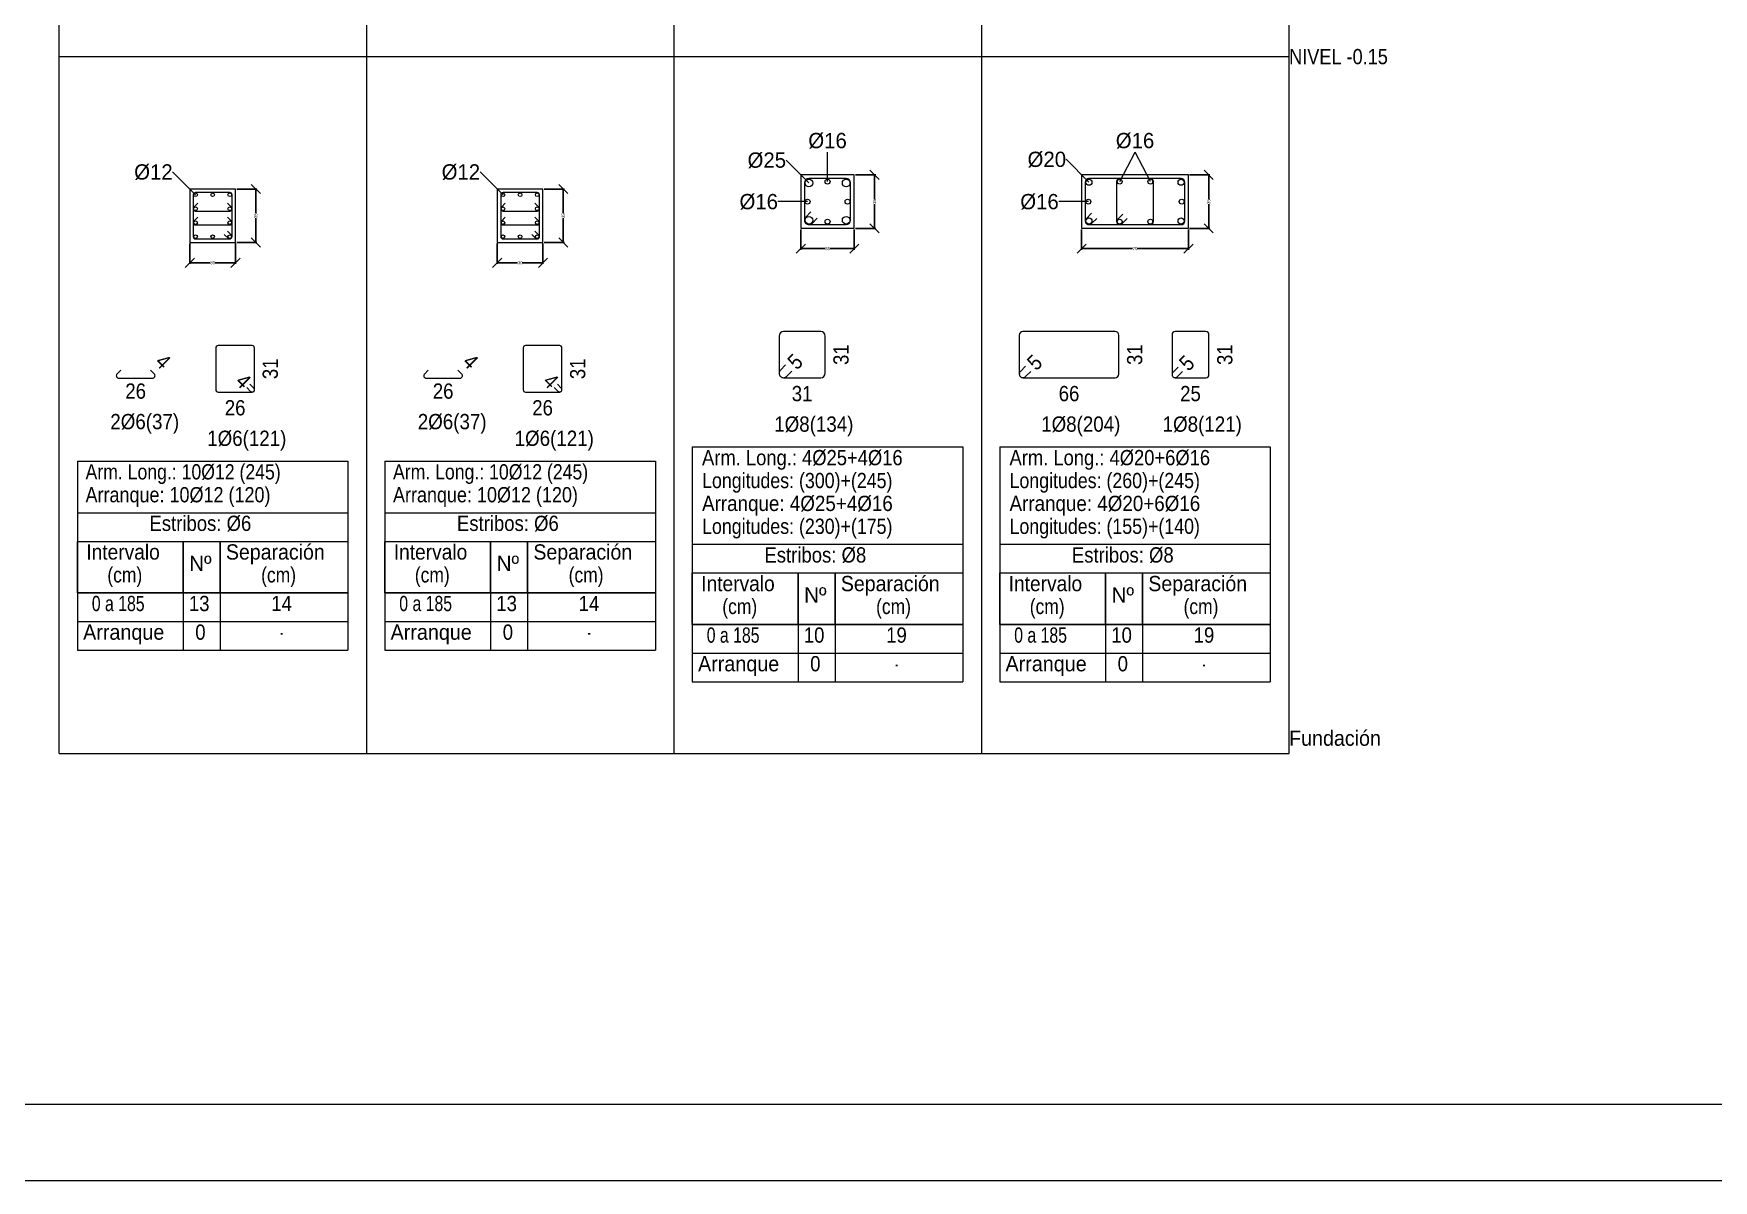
# Model space of a CAD drawing. Header units: millimetres. Extents: x 0 to 59.4, y 0 to 93.5.
# Drawn here: x 11.65 to 33.67, y 0 to 15.03 of the extents above; entities that cross this region are included whole.
import ezdxf
from ezdxf.enums import TextEntityAlignment as Align

# ---------------------------------------------------------------- set-up
doc = ezdxf.new("R2010")
doc.units = ezdxf.units.MM
for name, color, linetype, lineweight in [('ARM_LONGITUDINAL_Ø12', 171, 'Continuous', 9), ('ARM_LONGITUDINAL_Ø16', 212, 'Continuous', 9), ('ARM_LONGITUDINAL_Ø20', 30, 'Continuous', 9), ('ARM_LONGITUDINAL_Ø25', 20, 'Continuous', 9), ('ARM_TRANSVERSAL_DIMENSIONES_DE_LOS_ESTRIBOS', 122, 'Continuous', 9), ('ARM_TRANSVERSAL_REFERENCIA', 106, 'Continuous', 9), ('ARM_TRANSVERSAL_Ø6', 151, 'Continuous', 9), ('ARM_TRANSVERSAL_Ø8', 32, 'Continuous', 9), ('CUADRO_LINEAS', 7, 'Continuous', 9), ('CUADRO_LINEAS_DE_LA_TABLA_DE_DATOS_DE_LAS_COLUMNAS', 1, 'Continuous', 9), ('CUADRO_TEXTOS_DE_LA_TABLA_DE_DATOS_DE_LAS_COLUMNAS', 1, 'Continuous', 9), ('PILCPSECC_ARM_LONG_LINEAS_DE_LAS_ETIQUETAS_DE_LAS_POSICIONES_DE_ARMADO_LONGITUDINAL', 106, 'Continuous', 9), ('PILCPSECC_ARM_LONG_REFERENCIA', 106, 'Continuous', 9), ('RECUAD_LIMITES', 2, 'Continuous', 0), ('RECUAD_MARCO', 1, 'Continuous', 20), ('REF_REFERENCIAS', 8, 'Continuous', 0), ('SECC_COTAS', 122, 'Continuous', 9), ('SECC_HORMIGON', 1, 'Continuous', 9)]:
    doc.layers.add(name, color=color, linetype=linetype, lineweight=lineweight)
doc.styles.add('CYPETXT_0.06_romans', font='arial.ttf', dxfattribs={"height": 0.04})
doc.styles.add('CYPETXT_romans', font='arial.ttf', dxfattribs={"height": 0.2})
doc.dimstyles.new('cype_oblique', dxfattribs={"dimtxt": 0.18, "dimasz": 0.18, "dimexe": 0.015, "dimexo": 0.015, "dimgap": 0, "dimtad": 0, "dimdec": 4, "dimzin": 0, "dimdsep": 46, "dimtxsty": 'CYPETXT_0.06_romans', "dimblk": 'OBLIQUE', "dimtsz": 0.06, "dimcen": 0.09, "dimadec": 0, "dimazin": 0, "dimtfac": 1, "dimtdec": 4, "dimtofl": 0, "dimtmove": 2, "dimatfit": 3, "dimfxl": 1, "dimtolj": 1, "dimtzin": 0, "dimarcsym": 0})

# ---------------------------------------------------------------- blocks, each defined once
blk = doc.blocks.new('*D70')
at = {"layer": 'Defpoints', "color": 0, "transparency": 16777216}
for p in [(13.7, 12.289), (14.3, 12.289), (14.3, 12.023)]:
    blk.add_point(p, dxfattribs=at)
at = {"layer": 'SECC_COTAS', "color": 0, "lineweight": -2, "transparency": 16777216}
for p, q in [((13.7, 12.274), (13.7, 12.008)), ((14.3, 12.274), (14.3, 12.008)), ((13.64, 11.963), (13.76, 12.083)), ((13.7, 12.023), (13.967, 12.023)), ((14.3, 12.023), (14.033, 12.023)), ((14.24, 11.963), (14.36, 12.083))]:
    blk.add_line(p, q, dxfattribs=at)
at = {"layer": 'SECC_COTAS', "color": 0, "transparency": 16777216, "insert": (14, 12.023), "char_height": 0.04, "attachment_point": 5, "style": 'CYPETXT_0.06_romans'}
blk.add_mtext('\\A1;30', dxfattribs=at)
blk = doc.blocks.new('_OBLIQUE')
at = {"color": 0, "linetype": 'ByBlock', "lineweight": -2}
blk.add_line((-0.5, -0.5), (0.5, 0.5), dxfattribs=at)
blk = doc.blocks.new('*D71')
at = {"layer": 'Defpoints', "color": 0, "transparency": 16777216}
for p in [(14.3, 12.989), (14.566, 12.989), (14.3, 12.289)]:
    blk.add_point(p, dxfattribs=at)
at = {"layer": 'SECC_COTAS', "color": 0, "lineweight": -2, "transparency": 16777216}
for p, q in [((14.626, 12.929), (14.506, 13.049)), ((14.315, 12.989), (14.581, 12.989)), ((14.566, 12.989), (14.566, 12.672)), ((14.566, 12.289), (14.566, 12.606)), ((14.626, 12.229), (14.506, 12.349)), ((14.315, 12.289), (14.581, 12.289))]:
    blk.add_line(p, q, dxfattribs=at)
at = {"layer": 'SECC_COTAS', "color": 0, "transparency": 16777216, "insert": (14.566, 12.639), "char_height": 0.04, "attachment_point": 5, "rotation": 90, "style": 'CYPETXT_0.06_romans'}
blk.add_mtext('\\A1;35', dxfattribs=at)
blk = doc.blocks.new('*D72')
at = {"layer": 'Defpoints', "color": 0, "transparency": 16777216}
for p in [(17.73, 12.289), (18.33, 12.289), (18.33, 12.023)]:
    blk.add_point(p, dxfattribs=at)
at = {"layer": 'SECC_COTAS', "color": 0, "lineweight": -2, "transparency": 16777216}
for p, q in [((17.73, 12.274), (17.73, 12.008)), ((18.33, 12.274), (18.33, 12.008)), ((17.67, 11.963), (17.79, 12.083)), ((17.73, 12.023), (17.997, 12.023)), ((18.33, 12.023), (18.063, 12.023)), ((18.27, 11.963), (18.39, 12.083))]:
    blk.add_line(p, q, dxfattribs=at)
at = {"layer": 'SECC_COTAS', "color": 0, "transparency": 16777216, "insert": (18.03, 12.023), "char_height": 0.04, "attachment_point": 5, "style": 'CYPETXT_0.06_romans'}
blk.add_mtext('\\A1;30', dxfattribs=at)
blk = doc.blocks.new('*D73')
at = {"layer": 'Defpoints', "color": 0, "transparency": 16777216}
for p in [(18.33, 12.989), (18.596, 12.989), (18.33, 12.289)]:
    blk.add_point(p, dxfattribs=at)
at = {"layer": 'SECC_COTAS', "color": 0, "lineweight": -2, "transparency": 16777216}
for p, q in [((18.656, 12.929), (18.536, 13.049)), ((18.345, 12.989), (18.611, 12.989)), ((18.596, 12.989), (18.596, 12.672)), ((18.596, 12.289), (18.596, 12.606)), ((18.656, 12.229), (18.536, 12.349)), ((18.345, 12.289), (18.611, 12.289))]:
    blk.add_line(p, q, dxfattribs=at)
at = {"layer": 'SECC_COTAS', "color": 0, "transparency": 16777216, "insert": (18.596, 12.639), "char_height": 0.04, "attachment_point": 5, "rotation": 90, "style": 'CYPETXT_0.06_romans'}
blk.add_mtext('\\A1;35', dxfattribs=at)
blk = doc.blocks.new('*D74')
at = {"layer": 'Defpoints', "color": 0, "transparency": 16777216}
for p in [(21.71, 12.474), (22.41, 12.474), (22.41, 12.208)]:
    blk.add_point(p, dxfattribs=at)
at = {"layer": 'SECC_COTAS', "color": 0, "lineweight": -2, "transparency": 16777216}
for p, q in [((21.71, 12.459), (21.71, 12.193)), ((22.41, 12.459), (22.41, 12.193)), ((21.65, 12.148), (21.77, 12.268)), ((21.71, 12.208), (22.027, 12.208)), ((22.41, 12.208), (22.093, 12.208)), ((22.35, 12.148), (22.47, 12.268))]:
    blk.add_line(p, q, dxfattribs=at)
at = {"layer": 'SECC_COTAS', "color": 0, "transparency": 16777216, "insert": (22.06, 12.208), "char_height": 0.04, "attachment_point": 5, "style": 'CYPETXT_0.06_romans'}
blk.add_mtext('\\A1;35', dxfattribs=at)
blk = doc.blocks.new('*D75')
at = {"layer": 'Defpoints', "color": 0, "transparency": 16777216}
for p in [(22.41, 13.174), (22.676, 13.174), (22.41, 12.474)]:
    blk.add_point(p, dxfattribs=at)
at = {"layer": 'SECC_COTAS', "color": 0, "lineweight": -2, "transparency": 16777216}
for p, q in [((22.736, 13.114), (22.616, 13.234)), ((22.425, 13.174), (22.691, 13.174)), ((22.676, 13.174), (22.676, 12.857)), ((22.676, 12.474), (22.676, 12.791)), ((22.425, 12.474), (22.691, 12.474)), ((22.736, 12.414), (22.616, 12.534))]:
    blk.add_line(p, q, dxfattribs=at)
at = {"layer": 'SECC_COTAS', "color": 0, "transparency": 16777216, "insert": (22.676, 12.824), "char_height": 0.04, "attachment_point": 5, "rotation": 90, "style": 'CYPETXT_0.06_romans'}
blk.add_mtext('\\A1;35', dxfattribs=at)
blk = doc.blocks.new('*D76')
at = {"layer": 'Defpoints', "color": 0, "transparency": 16777216}
for p in [(25.39, 12.474), (26.79, 12.474), (26.79, 12.208)]:
    blk.add_point(p, dxfattribs=at)
at = {"layer": 'SECC_COTAS', "color": 0, "lineweight": -2, "transparency": 16777216}
for p, q in [((25.39, 12.459), (25.39, 12.193)), ((26.79, 12.459), (26.79, 12.193)), ((25.33, 12.148), (25.45, 12.268)), ((25.39, 12.208), (26.057, 12.208)), ((26.79, 12.208), (26.123, 12.208)), ((26.73, 12.148), (26.85, 12.268))]:
    blk.add_line(p, q, dxfattribs=at)
at = {"layer": 'SECC_COTAS', "color": 0, "transparency": 16777216, "insert": (26.09, 12.208), "char_height": 0.04, "attachment_point": 5, "style": 'CYPETXT_0.06_romans'}
blk.add_mtext('\\A1;70', dxfattribs=at)
blk = doc.blocks.new('*D77')
at = {"layer": 'Defpoints', "color": 0, "transparency": 16777216}
for p in [(26.79, 13.174), (27.056, 13.174), (26.79, 12.474)]:
    blk.add_point(p, dxfattribs=at)
at = {"layer": 'SECC_COTAS', "color": 0, "lineweight": -2, "transparency": 16777216}
for p, q in [((27.116, 13.114), (26.996, 13.234)), ((26.805, 13.174), (27.071, 13.174)), ((27.056, 13.174), (27.056, 12.857)), ((27.056, 12.474), (27.056, 12.791)), ((26.805, 12.474), (27.071, 12.474)), ((27.116, 12.414), (26.996, 12.534))]:
    blk.add_line(p, q, dxfattribs=at)
at = {"layer": 'SECC_COTAS', "color": 0, "transparency": 16777216, "insert": (27.056, 12.824), "char_height": 0.04, "attachment_point": 5, "rotation": 90, "style": 'CYPETXT_0.06_romans'}
blk.add_mtext('\\A1;35', dxfattribs=at)

msp = doc.modelspace()

# ---------------------------------------------------------------- linework, layer by layer
at = {"layer": 'ARM_LONGITUDINAL_Ø12'}
for centre in [(13.77588, 12.91315), (13.99988, 12.91315), (14.22388, 12.91315), (17.80588, 12.91315), (18.02988, 12.91315), (18.25388, 12.91315), (13.77588, 12.73048), (13.77588, 12.54782), (14.22388, 12.73048), (14.22388, 12.54782), (17.80588, 12.73048), (17.80588, 12.54782), (18.25388, 12.73048), (18.25388, 12.54782), (13.77588, 12.36515), (13.99988, 12.36515), (14.22388, 12.36515), (17.80588, 12.36515), (18.02988, 12.36515), (18.25388, 12.36515)]:
    msp.add_circle(centre, 0.024, dxfattribs=at)
at = {"layer": 'ARM_LONGITUDINAL_Ø16'}
for centre in [(22.05988, 13.08615), (25.88855, 13.08615), (26.29121, 13.08615), (21.79788, 12.82415), (22.32188, 12.82415), (25.47788, 12.82415), (26.70188, 12.82415), (22.05988, 12.56215), (25.88855, 12.56215), (26.29121, 12.56215)]:
    msp.add_circle(centre, 0.032, dxfattribs=at)
at = {"layer": 'ARM_LONGITUDINAL_Ø20'}
for centre in [(25.48588, 13.07815), (26.69388, 13.07815), (25.48588, 12.57015), (26.69388, 12.57015)]:
    msp.add_circle(centre, 0.04, dxfattribs=at)
at = {"layer": 'ARM_LONGITUDINAL_Ø25'}
for centre in [(21.81588, 13.06815), (22.30388, 13.06815), (21.81588, 12.58015), (22.30388, 12.58015)]:
    msp.add_circle(centre, 0.05, dxfattribs=at)
at = {"layer": 'ARM_TRANSVERSAL_Ø6'}
for points in [[(14.15176, 12.39485), (14.20267, 12.34394), (14.20721, 12.34021), (14.2124, 12.33743), (14.21803, 12.33573), (14.22388, 12.33515), (14.22973, 12.33573), (14.23536, 12.33743), (14.24055, 12.34021), (14.24509, 12.34394), (14.24882, 12.34848), (14.2516, 12.35367), (14.2533, 12.3593), (14.25388, 12.36515), (14.25388, 12.91315), (14.2516, 12.92463), (14.24509, 12.93436), (14.23536, 12.94087), (14.22388, 12.94315), (13.77588, 12.94315), (13.7644, 12.94087), (13.75467, 12.93436), (13.74816, 12.92463), (13.74588, 12.91315), (13.74588, 12.36515), (13.74816, 12.35367), (13.75467, 12.34394), (13.7644, 12.33743), (13.77588, 12.33515), (14.22388, 12.33515), (14.22973, 12.33573), (14.23536, 12.33743), (14.24055, 12.34021), (14.24509, 12.34394), (14.24882, 12.34848), (14.2516, 12.35367), (14.2533, 12.3593), (14.25388, 12.36515), (14.2533, 12.371), (14.2516, 12.37663), (14.24882, 12.38182), (14.24509, 12.38636), (14.19418, 12.43727)], [(13.80558, 12.80261), (13.75467, 12.7517), (13.7499, 12.74548), (13.7469, 12.73825), (13.74588, 12.73048), (13.74663, 12.72381), (13.74885, 12.71747), (13.75243, 12.71178), (13.75718, 12.70703), (13.76286, 12.70345), (13.7692, 12.70124), (13.77588, 12.70048), (14.22388, 12.70048), (14.23056, 12.70124), (14.2369, 12.70345), (14.24258, 12.70703), (14.24733, 12.71178), (14.25091, 12.71747), (14.25313, 12.72381), (14.25388, 12.73048), (14.25286, 12.73825), (14.24986, 12.74548), (14.24509, 12.7517), (14.19418, 12.80261)], [(18.18176, 12.39485), (18.23267, 12.34394), (18.23721, 12.34021), (18.2424, 12.33743), (18.24803, 12.33573), (18.25388, 12.33515), (18.25973, 12.33573), (18.26536, 12.33743), (18.27055, 12.34021), (18.27509, 12.34394), (18.27882, 12.34848), (18.2816, 12.35367), (18.2833, 12.3593), (18.28388, 12.36515), (18.28388, 12.91315), (18.2816, 12.92463), (18.27509, 12.93436), (18.26536, 12.94087), (18.25388, 12.94315), (17.80588, 12.94315), (17.7944, 12.94087), (17.78467, 12.93436), (17.77816, 12.92463), (17.77588, 12.91315), (17.77588, 12.36515), (17.77816, 12.35367), (17.78467, 12.34394), (17.7944, 12.33743), (17.80588, 12.33515), (18.25388, 12.33515), (18.25973, 12.33573), (18.26536, 12.33743), (18.27055, 12.34021), (18.27509, 12.34394), (18.27882, 12.34848), (18.2816, 12.35367), (18.2833, 12.3593), (18.28388, 12.36515), (18.2833, 12.371), (18.2816, 12.37663), (18.27882, 12.38182), (18.27509, 12.38636), (18.22418, 12.43727)], [(17.83558, 12.80261), (17.78467, 12.7517), (17.7799, 12.74548), (17.7769, 12.73825), (17.77588, 12.73048), (17.77663, 12.72381), (17.77885, 12.71747), (17.78243, 12.71178), (17.78718, 12.70703), (17.79286, 12.70345), (17.7992, 12.70124), (17.80588, 12.70048), (18.25388, 12.70048), (18.26056, 12.70124), (18.2669, 12.70345), (18.27258, 12.70703), (18.27733, 12.71178), (18.28091, 12.71747), (18.28313, 12.72381), (18.28388, 12.73048), (18.28286, 12.73825), (18.27986, 12.74548), (18.27509, 12.7517), (18.22418, 12.80261)], [(13.80558, 12.61994), (13.75467, 12.56903), (13.7499, 12.56282), (13.7469, 12.55558), (13.74588, 12.54782), (13.74663, 12.54114), (13.74885, 12.5348), (13.75243, 12.52911), (13.75718, 12.52436), (13.76286, 12.52079), (13.7692, 12.51857), (13.77588, 12.51782), (14.22388, 12.51782), (14.23056, 12.51857), (14.2369, 12.52079), (14.24258, 12.52436), (14.24733, 12.52911), (14.25091, 12.5348), (14.25313, 12.54114), (14.25388, 12.54782), (14.25286, 12.55558), (14.24986, 12.56282), (14.24509, 12.56903), (14.19418, 12.61994)], [(17.83558, 12.61994), (17.78467, 12.56903), (17.7799, 12.56282), (17.7769, 12.55558), (17.77588, 12.54782), (17.77663, 12.54114), (17.77885, 12.5348), (17.78243, 12.52911), (17.78718, 12.52436), (17.79286, 12.52079), (17.7992, 12.51857), (17.80588, 12.51782), (18.25388, 12.51782), (18.26056, 12.51857), (18.2669, 12.52079), (18.27258, 12.52436), (18.27733, 12.52911), (18.28091, 12.5348), (18.28313, 12.54114), (18.28388, 12.54782), (18.28286, 12.55558), (18.27986, 12.56282), (18.27509, 12.56903), (18.22418, 12.61994)], [(14.4464, 10.38885), (14.49731, 10.33794), (14.50186, 10.33421), (14.50704, 10.33143), (14.51267, 10.32973), (14.51852, 10.32915), (14.52438, 10.32973), (14.53, 10.33143), (14.53519, 10.33421), (14.53974, 10.33794), (14.54347, 10.34248), (14.54624, 10.34767), (14.54795, 10.3533), (14.54852, 10.35915), (14.54852, 10.90715), (14.54624, 10.91863), (14.53974, 10.92836), (14.53, 10.93487), (14.51852, 10.93715), (14.07052, 10.93715), (14.05904, 10.93487), (14.04931, 10.92836), (14.04281, 10.91863), (14.04052, 10.90715), (14.04052, 10.35915), (14.04281, 10.34767), (14.04931, 10.33794), (14.05904, 10.33143), (14.07052, 10.32915), (14.51852, 10.32915), (14.52438, 10.32973), (14.53, 10.33143), (14.53519, 10.33421), (14.53974, 10.33794), (14.54347, 10.34248), (14.54624, 10.34767), (14.54795, 10.3533), (14.54852, 10.35915), (14.54795, 10.365), (14.54624, 10.37063), (14.54347, 10.37582), (14.53974, 10.38036), (14.48882, 10.43127)], [(18.4764, 10.38885), (18.52731, 10.33794), (18.53186, 10.33421), (18.53704, 10.33143), (18.54267, 10.32973), (18.54852, 10.32915), (18.55438, 10.32973), (18.56, 10.33143), (18.56519, 10.33421), (18.56974, 10.33794), (18.57347, 10.34248), (18.57624, 10.34767), (18.57795, 10.3533), (18.57852, 10.35915), (18.57852, 10.90715), (18.57624, 10.91863), (18.56974, 10.92836), (18.56, 10.93487), (18.54852, 10.93715), (18.10052, 10.93715), (18.08904, 10.93487), (18.07931, 10.92836), (18.07281, 10.91863), (18.07052, 10.90715), (18.07052, 10.35915), (18.07281, 10.34767), (18.07931, 10.33794), (18.08904, 10.33143), (18.10052, 10.32915), (18.54852, 10.32915), (18.55438, 10.32973), (18.56, 10.33143), (18.56519, 10.33421), (18.56974, 10.33794), (18.57347, 10.34248), (18.57624, 10.34767), (18.57795, 10.3533), (18.57852, 10.35915), (18.57795, 10.365), (18.57624, 10.37063), (18.57347, 10.37582), (18.56974, 10.38036), (18.51882, 10.43127)], [(12.79658, 10.61394), (12.74567, 10.56303), (12.7409, 10.55682), (12.7379, 10.54958), (12.73688, 10.54182), (12.73763, 10.53514), (12.73985, 10.5288), (12.74343, 10.52311), (12.74818, 10.51836), (12.75386, 10.51479), (12.7602, 10.51257), (12.76688, 10.51182), (13.21488, 10.51182), (13.22156, 10.51257), (13.2279, 10.51479), (13.23358, 10.51836), (13.23833, 10.52311), (13.24191, 10.5288), (13.24413, 10.53514), (13.24488, 10.54182), (13.24386, 10.54958), (13.24086, 10.55682), (13.23609, 10.56303), (13.18518, 10.61394)], [(16.82658, 10.61394), (16.77567, 10.56303), (16.7709, 10.55682), (16.7679, 10.54958), (16.76688, 10.54182), (16.76763, 10.53514), (16.76985, 10.5288), (16.77343, 10.52311), (16.77818, 10.51836), (16.78386, 10.51479), (16.7902, 10.51257), (16.79688, 10.51182), (17.24488, 10.51182), (17.25156, 10.51257), (17.2579, 10.51479), (17.26358, 10.51836), (17.26833, 10.52311), (17.27191, 10.5288), (17.27413, 10.53514), (17.27488, 10.54182), (17.27386, 10.54958), (17.27086, 10.55682), (17.26609, 10.56303), (17.21518, 10.61394)]]:
    msp.add_lwpolyline(points, dxfattribs=at)
at = {"layer": 'ARM_TRANSVERSAL_Ø8'}
for points in [[(21.84275, 12.68904), (21.77487, 12.62116), (21.76765, 12.61237), (21.76229, 12.60235), (21.75899, 12.59147), (21.75788, 12.58015), (21.75899, 12.56883), (21.76229, 12.55795), (21.76765, 12.54793), (21.77487, 12.53914), (21.78366, 12.53192), (21.79368, 12.52656), (21.80456, 12.52326), (21.81588, 12.52215), (22.30388, 12.52215), (22.32608, 12.52656), (22.34489, 12.53914), (22.35747, 12.55795), (22.36188, 12.58015), (22.36188, 13.06815), (22.35747, 13.09035), (22.34489, 13.10916), (22.32608, 13.12174), (22.30388, 13.12615), (21.81588, 13.12615), (21.79368, 13.12174), (21.77487, 13.10916), (21.76229, 13.09035), (21.75788, 13.06815), (21.75788, 12.58015), (21.75899, 12.56883), (21.76229, 12.55795), (21.76765, 12.54793), (21.77487, 12.53914), (21.78366, 12.53192), (21.79368, 12.52656), (21.80456, 12.52326), (21.81588, 12.52215), (21.8272, 12.52326), (21.83808, 12.52656), (21.8481, 12.53192), (21.85689, 12.53914), (21.92477, 12.60702)], [(25.51982, 12.67197), (25.45194, 12.60409), (25.44597, 12.59682), (25.44153, 12.58852), (25.4388, 12.57951), (25.43788, 12.57015), (25.4388, 12.56079), (25.44153, 12.55178), (25.44597, 12.54348), (25.45194, 12.53621), (25.45921, 12.53024), (25.46751, 12.5258), (25.47652, 12.52307), (25.48588, 12.52215), (26.69388, 12.52215), (26.71225, 12.5258), (26.72782, 12.53621), (26.73823, 12.55178), (26.74188, 12.57015), (26.74188, 13.07815), (26.73823, 13.09652), (26.72782, 13.11209), (26.71225, 13.1225), (26.69388, 13.12615), (25.48588, 13.12615), (25.46751, 13.1225), (25.45194, 13.11209), (25.44153, 13.09652), (25.43788, 13.07815), (25.43788, 12.57015), (25.4388, 12.56079), (25.44153, 12.55178), (25.44597, 12.54348), (25.45194, 12.53621), (25.45921, 12.53024), (25.46751, 12.5258), (25.47652, 12.52307), (25.48588, 12.52215), (25.49524, 12.52307), (25.50425, 12.5258), (25.51255, 12.53024), (25.51982, 12.53621), (25.5877, 12.60409)], [(25.92814, 12.65832), (25.86026, 12.59043), (25.85529, 12.58437), (25.85159, 12.57746), (25.84932, 12.56995), (25.84855, 12.56215), (25.84932, 12.55435), (25.85159, 12.54684), (25.85529, 12.53993), (25.86026, 12.53387), (25.86632, 12.52889), (25.87324, 12.52519), (25.88074, 12.52292), (25.88855, 12.52215), (26.29121, 12.52215), (26.30652, 12.52519), (26.3195, 12.53387), (26.32817, 12.54684), (26.33121, 12.56215), (26.33121, 13.08615), (26.32817, 13.10146), (26.3195, 13.11443), (26.30652, 13.12311), (26.29121, 13.12615), (25.88855, 13.12615), (25.87324, 13.12311), (25.86026, 13.11443), (25.85159, 13.10146), (25.84855, 13.08615), (25.84855, 12.56215), (25.84932, 12.55435), (25.85159, 12.54684), (25.85529, 12.53993), (25.86026, 12.53387), (25.86632, 12.52889), (25.87324, 12.52519), (25.88074, 12.52292), (25.88855, 12.52215), (25.89635, 12.52292), (25.90385, 12.52519), (25.91077, 12.52889), (25.91683, 12.53387), (25.98471, 12.60175)], [(21.50875, 10.68404), (21.44087, 10.61616), (21.43365, 10.60737), (21.42829, 10.59735), (21.42499, 10.58647), (21.42388, 10.57515), (21.42499, 10.56383), (21.42829, 10.55295), (21.43365, 10.54293), (21.44087, 10.53414), (21.44966, 10.52692), (21.45968, 10.52156), (21.47056, 10.51826), (21.48188, 10.51715), (21.96988, 10.51715), (21.99208, 10.52156), (22.01089, 10.53414), (22.02347, 10.55295), (22.02788, 10.57515), (22.02788, 11.06315), (22.02347, 11.08535), (22.01089, 11.10416), (21.99208, 11.11674), (21.96988, 11.12115), (21.48188, 11.12115), (21.45968, 11.11674), (21.44087, 11.10416), (21.42829, 11.08535), (21.42388, 11.06315), (21.42388, 10.57515), (21.42499, 10.56383), (21.42829, 10.55295), (21.43365, 10.54293), (21.44087, 10.53414), (21.44966, 10.52692), (21.45968, 10.52156), (21.47056, 10.51826), (21.48188, 10.51715), (21.4932, 10.51826), (21.50408, 10.52156), (21.5141, 10.52692), (21.52289, 10.53414), (21.59077, 10.60202)], [(24.65482, 10.66697), (24.58694, 10.59909), (24.58097, 10.59182), (24.57653, 10.58352), (24.5738, 10.57451), (24.57288, 10.56515), (24.5738, 10.55579), (24.57653, 10.54678), (24.58097, 10.53848), (24.58694, 10.53121), (24.59421, 10.52524), (24.60251, 10.5208), (24.61152, 10.51807), (24.62088, 10.51715), (25.82888, 10.51715), (25.84725, 10.5208), (25.86282, 10.53121), (25.87323, 10.54678), (25.87688, 10.56515), (25.87688, 11.07315), (25.87323, 11.09152), (25.86282, 11.10709), (25.84725, 11.1175), (25.82888, 11.12115), (24.62088, 11.12115), (24.60251, 11.1175), (24.58694, 11.10709), (24.57653, 11.09152), (24.57288, 11.07315), (24.57288, 10.56515), (24.5738, 10.55579), (24.57653, 10.54678), (24.58097, 10.53848), (24.58694, 10.53121), (24.59421, 10.52524), (24.60251, 10.5208), (24.61152, 10.51807), (24.62088, 10.51715), (24.63024, 10.51807), (24.63925, 10.5208), (24.64755, 10.52524), (24.65482, 10.53121), (24.7227, 10.59909)], [(26.65514, 10.65332), (26.58726, 10.58543), (26.58229, 10.57937), (26.57859, 10.57246), (26.57632, 10.56495), (26.57555, 10.55715), (26.57632, 10.54935), (26.57859, 10.54184), (26.58229, 10.53493), (26.58726, 10.52887), (26.59332, 10.52389), (26.60024, 10.52019), (26.60774, 10.51792), (26.61555, 10.51715), (27.01821, 10.51715), (27.03352, 10.52019), (27.0465, 10.52887), (27.05517, 10.54184), (27.05821, 10.55715), (27.05821, 11.08115), (27.05517, 11.09646), (27.0465, 11.10943), (27.03352, 11.11811), (27.01821, 11.12115), (26.61555, 11.12115), (26.60024, 11.11811), (26.58726, 11.10943), (26.57859, 11.09646), (26.57555, 11.08115), (26.57555, 10.55715), (26.57632, 10.54935), (26.57859, 10.54184), (26.58229, 10.53493), (26.58726, 10.52887), (26.59332, 10.52389), (26.60024, 10.52019), (26.60774, 10.51792), (26.61555, 10.51715), (26.62335, 10.51792), (26.63085, 10.52019), (26.63777, 10.52389), (26.64383, 10.52887), (26.71171, 10.59675)]]:
    msp.add_lwpolyline(points, dxfattribs=at)
at = {"layer": 'CUADRO_LINEAS'}
for p, q in [((11.98988, 14.72415), (11.98988, 21.79415)), ((16.01988, 14.72415), (16.01988, 21.79415)), ((20.04988, 14.72415), (20.04988, 21.79415)), ((24.07988, 14.72415), (24.07988, 21.79415)), ((28.10988, 14.72415), (28.10988, 21.79415)), ((11.98988, 5.59415), (11.98988, 14.72415)), ((11.98988, 14.72415), (16.01988, 14.72415)), ((16.01988, 5.59415), (16.01988, 14.72415)), ((16.01988, 14.72415), (20.04988, 14.72415)), ((20.04988, 5.59415), (20.04988, 14.72415)), ((20.04988, 14.72415), (24.07988, 14.72415)), ((24.07988, 5.59415), (24.07988, 14.72415)), ((24.07988, 14.72415), (28.10988, 14.72415)), ((28.10988, 5.59415), (28.10988, 14.72415))]:
    msp.add_line(p, q, dxfattribs=at)
msp.add_lwpolyline([(11.98988, 5.59415), (16.01988, 5.59415), (20.04988, 5.59415), (24.07988, 5.59415), (28.10988, 5.59415)], dxfattribs=at)
at = {"layer": 'CUADRO_LINEAS_DE_LA_TABLA_DE_DATOS_DE_LAS_COLUMNAS'}
for p, q in [((20.28696, 9.60915), (23.8328, 9.60915)), ((20.28696, 9.60915), (20.28696, 6.53363)), ((23.8328, 9.60915), (23.8328, 6.53363)), ((24.31696, 9.60915), (27.8628, 9.60915)), ((24.31696, 9.60915), (24.31696, 6.53363)), ((27.8628, 9.60915), (27.8628, 6.53363)), ((12.22696, 9.42315), (15.7728, 9.42315)), ((12.22696, 9.42315), (12.22696, 6.94741)), ((15.7728, 9.42315), (15.7728, 6.94741)), ((16.25696, 9.42315), (19.8028, 9.42315)), ((16.25696, 9.42315), (16.25696, 6.94741)), ((19.8028, 9.42315), (19.8028, 6.94741)), ((12.22696, 8.7481), (15.7728, 8.7481)), ((16.25696, 8.7481), (19.8028, 8.7481)), ((12.22696, 8.37294), (15.7728, 8.37294)), ((12.22704, 8.37286), (15.77272, 8.37286)), ((12.22704, 8.37286), (12.22704, 6.9475)), ((13.61287, 8.37286), (13.61287, 6.9475)), ((14.09902, 8.37286), (14.09902, 6.9475)), ((15.77272, 8.37286), (15.77272, 6.9475)), ((16.25696, 8.37294), (19.8028, 8.37294)), ((16.25704, 8.37286), (19.80272, 8.37286)), ((16.25704, 8.37286), (16.25704, 6.9475)), ((17.64287, 8.37286), (17.64287, 6.9475)), ((18.12902, 8.37286), (18.12902, 6.9475)), ((19.80272, 8.37286), (19.80272, 6.9475)), ((20.28696, 8.33432), (23.8328, 8.33432)), ((24.31696, 8.33432), (27.8628, 8.33432)), ((20.28696, 7.95917), (23.8328, 7.95917)), ((20.28704, 7.95908), (23.83272, 7.95908)), ((20.28704, 7.95908), (20.28704, 6.53372)), ((21.67287, 7.95908), (21.67287, 6.53372)), ((22.15902, 7.95908), (22.15902, 6.53372)), ((23.83272, 7.95908), (23.83272, 6.53372)), ((24.31696, 7.95917), (27.8628, 7.95917)), ((24.31704, 7.95908), (27.86272, 7.95908)), ((24.31704, 7.95908), (24.31704, 6.53372)), ((25.70287, 7.95908), (25.70287, 6.53372)), ((26.18902, 7.95908), (26.18902, 6.53372)), ((27.86272, 7.95908), (27.86272, 6.53372)), ((12.22704, 7.69781), (15.77272, 7.69781)), ((16.25704, 7.69781), (19.80272, 7.69781)), ((12.22704, 7.32265), (15.77272, 7.32265)), ((16.25704, 7.32265), (19.80272, 7.32265)), ((20.28704, 7.28403), (23.83272, 7.28403)), ((24.31704, 7.28403), (27.86272, 7.28403)), ((12.22696, 6.94741), (15.7728, 6.94741)), ((12.22704, 6.9475), (15.77272, 6.9475)), ((16.25696, 6.94741), (19.8028, 6.94741)), ((16.25704, 6.9475), (19.80272, 6.9475)), ((20.28704, 6.90888), (23.83272, 6.90888)), ((24.31704, 6.90888), (27.86272, 6.90888)), ((20.28696, 6.53363), (23.8328, 6.53363)), ((20.28704, 6.53372), (23.83272, 6.53372)), ((24.31696, 6.53363), (27.8628, 6.53363)), ((24.31704, 6.53372), (27.86272, 6.53372))]:
    msp.add_line(p, q, dxfattribs=at)
at = {"layer": 'CUADRO_LINEAS_DE_LA_TABLA_DE_DATOS_DE_LAS_COLUMNAS', "color": 7, "true_color": 0xf2f1f0}
for points in [[(12.22704, 8.37286), (13.61287, 8.37286), (13.61287, 7.69781), (12.22704, 7.69781)], [(13.61287, 8.37286), (14.09902, 8.37286), (14.09902, 7.69781), (13.61287, 7.69781)], [(14.09902, 8.37286), (15.77272, 8.37286), (15.77272, 7.69781), (14.09902, 7.69781)], [(16.25704, 8.37286), (17.64287, 8.37286), (17.64287, 7.69781), (16.25704, 7.69781)], [(17.64287, 8.37286), (18.12902, 8.37286), (18.12902, 7.69781), (17.64287, 7.69781)], [(18.12902, 8.37286), (19.80272, 8.37286), (19.80272, 7.69781), (18.12902, 7.69781)], [(20.28704, 7.95908), (21.67287, 7.95908), (21.67287, 7.28403), (20.28704, 7.28403)], [(21.67287, 7.95908), (22.15902, 7.95908), (22.15902, 7.28403), (21.67287, 7.28403)], [(22.15902, 7.95908), (23.83272, 7.95908), (23.83272, 7.28403), (22.15902, 7.28403)], [(24.31704, 7.95908), (25.70287, 7.95908), (25.70287, 7.28403), (24.31704, 7.28403)], [(25.70287, 7.95908), (26.18902, 7.95908), (26.18902, 7.28403), (25.70287, 7.28403)], [(26.18902, 7.95908), (27.86272, 7.95908), (27.86272, 7.28403), (26.18902, 7.28403)]]:
    msp.add_lwpolyline(points, close=True, dxfattribs=at)
at = {"layer": 'PILCPSECC_ARM_LONG_LINEAS_DE_LAS_ETIQUETAS_DE_LAS_POSICIONES_DE_ARMADO_LONGITUDINAL'}
for p, q in [((21.79788, 12.82415), (21.40988, 12.82415)), ((25.47788, 12.82415), (25.08988, 12.82415))]:
    msp.add_line(p, q, dxfattribs=at)
for points in [[(22.05988, 13.08615), (22.05988, 13.47415)], [(25.88855, 13.08615), (26.08988, 13.47415)], [(26.29121, 13.08615), (26.08988, 13.47415)], [(13.77588, 12.91315), (13.47588, 13.21315)], [(17.80588, 12.91315), (17.50588, 13.21315)], [(21.81588, 13.06815), (21.51588, 13.36815)], [(25.48588, 13.07815), (25.18588, 13.37815)]]:
    msp.add_lwpolyline(points, dxfattribs=at)
at = {"layer": 'RECUAD_LIMITES'}
msp.add_lwpolyline([(0, 0), (59.4, 0), (59.4, 42), (0, 42), (0, 0)], close=True, dxfattribs=at)
at = {"layer": 'RECUAD_MARCO'}
msp.add_lwpolyline([(2.5, 1), (58.4, 1), (58.4, 41), (2.5, 41), (2.5, 1)], close=True, dxfattribs=at)
at = {"layer": 'SECC_HORMIGON'}
for points in [[(21.70988, 12.47415), (22.40988, 12.47415), (22.40988, 13.17415), (21.70988, 13.17415), (21.70988, 12.47415)], [(25.38988, 12.47415), (26.78988, 12.47415), (26.78988, 13.17415), (25.38988, 13.17415), (25.38988, 12.47415)], [(13.69988, 12.28915), (14.29988, 12.28915), (14.29988, 12.98915), (13.69988, 12.98915), (13.69988, 12.28915)], [(17.72988, 12.28915), (18.32988, 12.28915), (18.32988, 12.98915), (17.72988, 12.98915), (17.72988, 12.28915)]]:
    msp.add_lwpolyline(points, close=True, dxfattribs=at)

# ---------------------------------------------------------------- texts
at = {"layer": 'ARM_TRANSVERSAL_DIMENSIONES_DE_LOS_ESTRIBOS', "style": 'CYPETXT_romans', "width": 0.872274}
for p in [(13.28135, 10.6592), (17.31135, 10.6592)]:
    msp.add_text('4', height=0.2, rotation=315, dxfattribs=at).set_placement(p, align=Align.CENTER)
for s, rotation, p in [('5', 45, (21.63462, 10.72789)), ('5', 45, (24.77362, 10.71789)), ('5', 45, (26.76828, 10.70989)), ('4', 315, (14.40397, 10.4737)), ('4', 315, (18.43397, 10.4737))]:
    msp.add_text(s, height=0.2, rotation=rotation, dxfattribs=at).set_placement(p, align=Align.MIDDLE_CENTER)
for p in [(22.13588, 10.81915), (25.98488, 10.81915), (27.16621, 10.81915), (14.65452, 10.63315), (18.68452, 10.63315)]:
    msp.add_text('31', height=0.2, rotation=90, dxfattribs=at).set_placement(p, align=Align.TOP_CENTER)
for s, p in [('26', (12.99088, 10.44182)), ('26', (17.02088, 10.44182)), ('31', (21.72588, 10.40915)), ('66', (25.22488, 10.40915)), ('25', (26.81688, 10.40915)), ('26', (14.29452, 10.22315)), ('26', (18.32452, 10.22315))]:
    msp.add_text(s, height=0.2, dxfattribs=at).set_placement(p, align=Align.TOP_CENTER)
at = {"layer": 'ARM_TRANSVERSAL_REFERENCIA', "style": 'CYPETXT_romans'}
for s, width, p in [('2%%c6(37)', 0.880523, (13.10952, 9.94182)), ('2%%c6(37)', 0.880523, (17.13952, 9.94182)), ('1%%c8(134)', 0.879425, (21.87988, 9.90915)), ('1%%c8(204)', 0.879425, (25.37888, 9.90915)), ('1%%c8(121)', 0.879425, (26.97088, 9.90915)), ('1%%c6(121)', 0.879425, (14.44752, 9.72315)), ('1%%c6(121)', 0.879425, (18.47752, 9.72315))]:
    msp.add_text(s, height=0.2, dxfattribs=dict(at, width=width)).set_placement(p, align=Align.MIDDLE_CENTER)
at = {"layer": 'CUADRO_TEXTOS_DE_LA_TABLA_DE_DATOS_DE_LAS_COLUMNAS', "style": 'CYPETXT_romans'}
for s, width, p in [('Arm. Long.: 4%%c25+4%%c16', 0.861381, (20.41498, 9.36998)), ('Arm. Long.: 4%%c20+6%%c16', 0.861381, (24.44498, 9.36998)), ('Arm. Long.: 10%%c12 (245)', 0.827687, (12.33398, 9.18398)), ('Arm. Long.: 10%%c12 (245)', 0.827687, (16.36398, 9.18398)), ('Longitudes: (300)+(245)', 0.834668, (20.41498, 9.07009)), ('Longitudes: (260)+(245)', 0.834668, (24.44498, 9.07009)), ('Arranque: 10%%c12 (120)', 0.843699, (12.33398, 8.88409)), ('Arranque: 10%%c12 (120)', 0.843699, (16.36398, 8.88409)), ('Arranque: 4%%c25+4%%c16', 0.881824, (20.41498, 8.7702)), ('Arranque: 4%%c20+6%%c16', 0.881824, (24.44498, 8.7702)), ('Estribos: %%c6', 0.868241, (13.17218, 8.50893)), ('Estribos: %%c6', 0.868241, (17.20218, 8.50893)), ('Longitudes: (230)+(175)', 0.834668, (20.41498, 8.47031)), ('Longitudes: (155)+(140)', 0.834668, (24.44498, 8.47031)), ('Intervalo', 0.898545, (12.34422, 8.13369)), ('Nº', 0.966527, (13.69254, 7.98374)), ('Separación', 0.916298, (14.17421, 8.13369)), ('Intervalo', 0.898545, (16.37422, 8.13369)), ('Nº', 0.966527, (17.72254, 7.98374)), ('Separación', 0.916298, (18.20421, 8.13369)), ('Estribos: %%c8', 0.868241, (21.23218, 8.09515)), ('Estribos: %%c8', 0.868241, (25.26218, 8.09515)), ('(cm)', 0.818699, (12.62007, 7.8338)), ('(cm)', 0.818699, (14.63598, 7.8338)), ('(cm)', 0.818699, (16.65007, 7.8338)), ('(cm)', 0.818699, (18.66598, 7.8338)), ('Intervalo', 0.898545, (20.40422, 7.71991)), ('Separación', 0.916298, (22.23421, 7.71991)), ('Intervalo', 0.898545, (24.43422, 7.71991)), ('Separación', 0.916298, (26.26421, 7.71991)), ('Nº', 0.966527, (21.75254, 7.56996)), ('Nº', 0.966527, (25.78254, 7.56996)), ('0 a 185', 0.742213, (12.41619, 7.45864)), ('13', 0.871952, (13.68805, 7.45864)), ('14', 0.871952, (14.76798, 7.45864)), ('0 a 185', 0.742213, (16.44619, 7.45864)), ('13', 0.871952, (17.71805, 7.45864)), ('14', 0.871952, (18.79798, 7.45864)), ('(cm)', 0.818699, (20.68007, 7.42002)), ('(cm)', 0.818699, (22.69598, 7.42002)), ('(cm)', 0.818699, (24.71007, 7.42002)), ('(cm)', 0.818699, (26.72598, 7.42002)), ('Arranque', 0.926195, (12.30223, 7.08348)), ('0', 0.871952, (13.77196, 7.08348)), ('Arranque', 0.926195, (16.33223, 7.08348)), ('0', 0.871952, (17.80196, 7.08348)), ('-', 0.397444, (14.88642, 7.08348)), ('-', 0.397444, (18.91642, 7.08348)), ('0 a 185', 0.742213, (20.47619, 7.04486)), ('10', 0.871952, (21.74805, 7.04486)), ('19', 0.871952, (22.82798, 7.04486)), ('0 a 185', 0.742213, (24.50619, 7.04486)), ('10', 0.871952, (25.77805, 7.04486)), ('19', 0.871952, (26.85798, 7.04486)), ('Arranque', 0.926195, (20.36223, 6.6697)), ('0', 0.871952, (21.83196, 6.6697)), ('Arranque', 0.926195, (24.39223, 6.6697)), ('0', 0.871952, (25.86196, 6.6697)), ('-', 0.397444, (22.94642, 6.6697)), ('-', 0.397444, (26.97642, 6.6697))]:
    msp.add_text(s, height=0.2, dxfattribs=dict(at, width=width)).set_placement(p)
at = {"layer": 'PILCPSECC_ARM_LONG_REFERENCIA', "style": 'CYPETXT_romans', "width": 0.955414}
for p in [(22.05988, 13.62415), (26.08988, 13.62415)]:
    msp.add_text('%%c16', height=0.2, dxfattribs=at).set_placement(p, align=Align.MIDDLE_CENTER)
for s, p in [('%%c25', (21.51588, 13.36815)), ('%%c20', (25.18588, 13.37815)), ('%%c12', (13.47588, 13.21315)), ('%%c12', (17.50588, 13.21315)), ('%%c16', (21.40988, 12.82415)), ('%%c16', (25.08988, 12.82415))]:
    msp.add_text(s, height=0.2, dxfattribs=at).set_placement(p, align=Align.MIDDLE_RIGHT)
at = {"layer": 'REF_REFERENCIAS', "style": 'CYPETXT_romans', "width": 0.850083}
msp.add_text('NIVEL -0.15', height=0.2, dxfattribs=at).set_placement((28.10988, 14.72415), align=Align.MIDDLE_LEFT)
at = {"layer": 'REF_REFERENCIAS', "style": 'CYPETXT_romans', "width": 0.921777}
msp.add_text('Fundación', height=0.2, dxfattribs=at).set_placement((28.10988, 5.69415))

# ---------------------------------------------------------------- dimensions: what is measured, and where the dimension line sits
at = {"layer": 'SECC_COTAS'}
for p1, p2, text, picture, middle in [((22.40988, 12.47415), (22.40988, 13.17415), '35', '*D75', (22.67588, 12.82415)), ((26.78988, 12.47415), (26.78988, 13.17415), '35', '*D77', (27.05588, 12.82415)), ((14.29988, 12.28915), (14.29988, 12.98915), '35', '*D71', (14.56588, 12.63915)), ((18.32988, 12.28915), (18.32988, 12.98915), '35', '*D73', (18.59588, 12.63915)), ((21.70988, 12.47415), (22.40988, 12.47415), '35', '*D74', (22.05988, 12.20815)), ((25.38988, 12.47415), (26.78988, 12.47415), '70', '*D76', (26.08988, 12.20815)), ((13.69988, 12.28915), (14.29988, 12.28915), '30', '*D70', (13.99988, 12.02315)), ((17.72988, 12.28915), (18.32988, 12.28915), '30', '*D72', (18.02988, 12.02315))]:
    dim = msp.add_aligned_dim(p1=p1, p2=p2, distance=-0.266, text=text, dimstyle='cype_oblique', dxfattribs=at)
    dim.commit()
    dim.dimension.update_dxf_attribs({"geometry": picture, "text_midpoint": middle})

doc.saveas('drawing.dxf')
